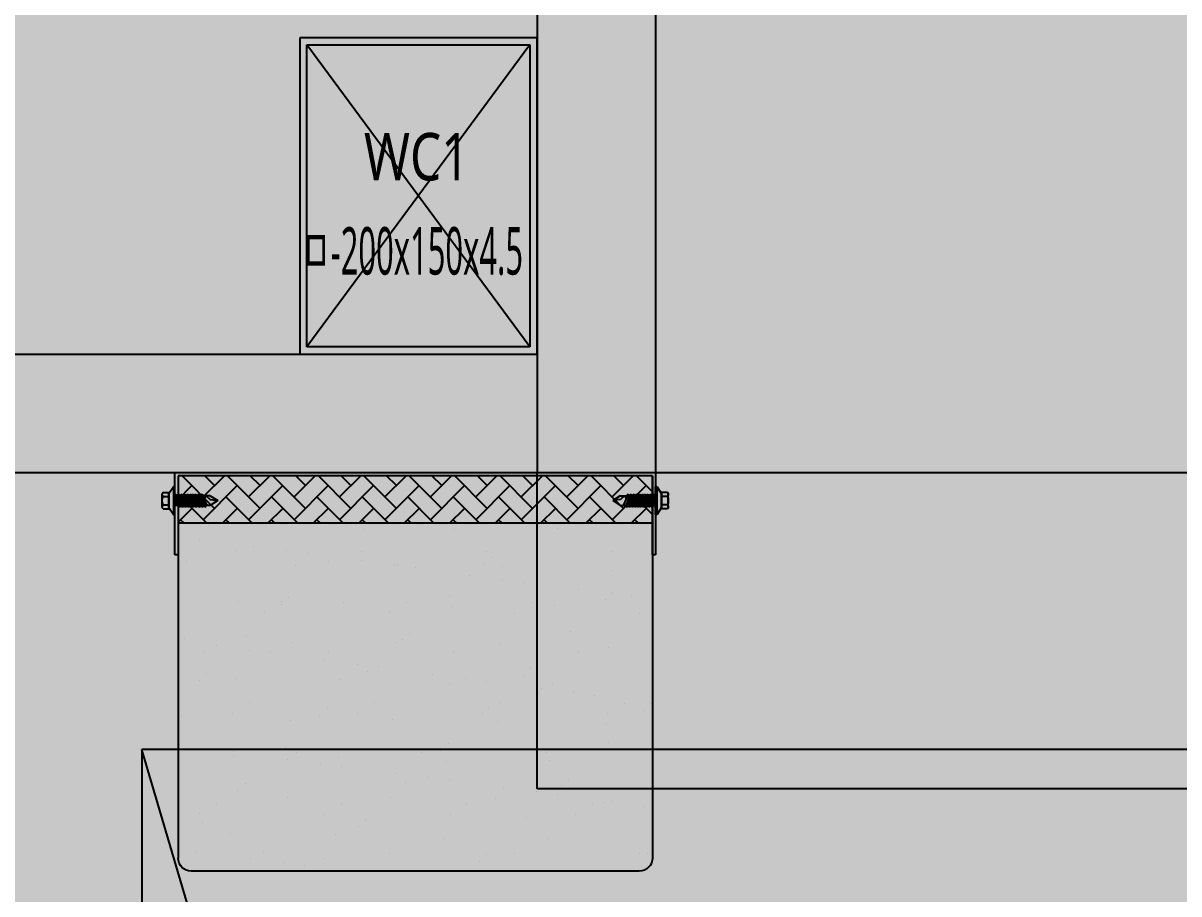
# Model space of a CAD drawing. Header units: millimetres. Extents: x -26983 to 60590, y 825 to 42375.
# Drawn here: x 58255.1 to 58269.4, y 17682.86 to 17693.63 of the extents above; entities that cross this region are included whole.
import ezdxf
from ezdxf.enums import TextEntityAlignment as Align

# ---------------------------------------------------------------- set-up
doc = ezdxf.new("R2010")
doc.units = ezdxf.units.MM
doc.header["$LTSCALE"] = 100
doc.header["$MEASUREMENT"] = 0
doc.header["$PDSIZE"] = -10
doc.layers.get('0').update_dxf_attribs({"linetype": 'CONTINUOUS'})
doc.layers.get('Defpoints').update_dxf_attribs({"color": 171, "linetype": 'CONTINUOUS'})
for name, color, linetype in [('254', 254, 'CONTINUOUS'), ('ELE7 (0.07)', 8, 'CONTINUOUS'), ('ELE9', 9, 'CONTINUOUS'), ('FIN(패널-T75 글라스울)', 6, 'CONTINUOUS'), ('h COLUMN', 252, 'CONTINUOUS'), ('OVERHEAD DOOR - ELE', 9, 'CONTINUOUS'), ('OVERHEAD DOOR - ETC', 252, 'CONTINUOUS'), ('WC', 2, 'CONTINUOUS'), ('주차-화물', 251, 'CONTINUOUS')]:
    doc.layers.add(name, color=color, linetype=linetype)
doc.styles.add('TE', font='malgun_0.ttf')

# ---------------------------------------------------------------- blocks, each defined once
blk = doc.blocks.new('*U206')
at = {"color": 0, "linetype": 'ByBlock'}
for p, q in [((100, 75), (-100, 75)), ((-100, 75), (-100, -75)), ((100, -75), (100, 75)), ((-95.5, 70.5), (95.5, 70.5)), ((-95.5, -70.5), (-95.5, 70.5)), ((95.5, 70.5), (95.5, -70.5)), ((95.5, -70.5), (-95.5, -70.5)), ((-100, -75), (100, -75))]:
    blk.add_line(p, q, dxfattribs=at)
at = {"layer": 'Defpoints'}
blk.add_point((0, 0), dxfattribs=at)
blk = doc.blocks.new('WC1')
at = {"layer": 'h COLUMN', "ltscale": 0.1}
for p, q in [((70.5, -95.5), (-70.5, 95.5)), ((70.5, 95.5), (-70.5, -95.5))]:
    blk.add_line(p, q, dxfattribs=at)
at = {"layer": 'h COLUMN', "ltscale": 0.1, "rotation": 90}
blk.add_blockref('*U206', (0, 0), dxfattribs=at)
at = {"layer": 'Defpoints', "style": 'TE'}
for s, width, p in [('WC1', 0.8, (-34.44, 24.8)), ('ㅁ-200x150x4.5', 0.5, (-74.29, -34.76))]:
    blk.add_text(s, height=30, dxfattribs=dict(at, width=width)).set_placement(p, align=Align.MIDDLE_LEFT)
blk = doc.blocks.new('지하2층 WC1 2 배치')
at = {"layer": 'WC'}
blk.add_blockref('WC1', (138500, -77700), dxfattribs=at)
blk = doc.blocks.new('A$Ca9da7916')
at = {"layer": 'ELE7 (0.07)', "ltscale": 0.002}
blk.add_line((227, 875), (227, 3325), dxfattribs=at)
at = {"layer": 'FIN(패널-T75 글라스울)'}
for p, q in [((702, 950), (227, 950)), ((227, 0), (227, 950)), ((702, 875), (227, 875)), ((302, 0), (302, 875))]:
    blk.add_line(p, q, dxfattribs=at)
at = {"layer": 'OVERHEAD DOOR - ELE', "ltscale": 0.002}
for p, q in [((27, 3325), (27, 875)), ((27, 875), (227, 875))]:
    blk.add_line(p, q, dxfattribs=at)
at = {"layer": 'OVERHEAD DOOR - ETC'}
for p, q in [((205.23, 958), (213.37, 958)), ((205, 953.8), (200.3, 950.8)), ((218.3, 950.8), (200.3, 950.8)), ((200.3, 950.8), (200.3, 950)), ((200.3, 950.8), (218.3, 950.8)), ((204.05, 957.5), (204.05, 953.8)), ((204.05, 953.8), (214.55, 953.8)), ((213.6, 953.8), (205, 953.8)), ((206.59, 957.5), (206.59, 953.8)), ((212.02, 957.5), (212.02, 953.8)), ((218.3, 950.8), (213.6, 953.8)), ((214.55, 957.5), (214.55, 953.8)), ((218.3, 950), (218.3, 950.8)), ((225, 948), (-16.67, 948)), ((195, 948), (195, 648)), ((195, 948), (225, 948)), ((200.3, 950), (218.3, 950)), ((205.15, 947.6), (211.06, 950)), ((205.15, 945.77), (213.45, 949.18)), ((205.15, 945.77), (213.45, 949.18)), ((205.15, 947.6), (206.15, 948.4)), ((206.15, 947.2), (205.15, 947.6)), ((205.15, 947.6), (206.15, 946.8)), ((206.15, 947.6), (205.15, 947.6)), ((205.15, 943.93), (213.45, 947.35)), ((205.15, 943.93), (213.45, 947.35)), ((205.15, 945.77), (206.15, 946.57)), ((206.15, 945.37), (205.15, 945.77)), ((205.15, 945.77), (206.15, 944.96)), ((206.15, 945.77), (205.15, 945.77)), ((205.15, 942.1), (213.45, 945.52)), ((205.15, 942.1), (213.45, 945.52)), ((205.15, 943.93), (206.15, 944.74)), ((206.15, 943.53), (205.15, 943.93)), ((205.15, 943.93), (206.15, 943.13)), ((206.15, 943.93), (205.15, 943.93)), ((205.15, 940.27), (213.45, 943.69)), ((205.15, 940.27), (213.45, 943.69)), ((206.15, 948.4), (206.15, 950)), ((211.94, 950), (206.15, 947.6)), ((206.15, 948.4), (210, 950)), ((206.15, 946.57), (212.45, 949.18)), ((212.45, 948.38), (206.15, 945.77)), ((206.15, 946.57), (206.15, 947.6)), ((206.15, 944.74), (212.45, 947.35)), ((212.45, 946.55), (206.15, 943.93)), ((206.15, 944.74), (206.15, 945.77)), ((206.15, 942.91), (212.45, 945.52)), ((212.45, 944.71), (206.15, 942.1)), ((206.15, 942.91), (206.15, 943.93)), ((206.15, 941.07), (212.45, 943.69)), ((212.45, 949.18), (212.45, 950)), ((213.45, 949.18), (212.45, 949.99)), ((212.45, 949.59), (213.45, 949.18)), ((213.45, 949.18), (212.45, 948.38)), ((212.45, 949.18), (213.45, 949.18)), ((212.45, 947.35), (212.45, 948.38)), ((213.45, 947.35), (212.45, 948.16)), ((212.45, 947.75), (213.45, 947.35)), ((213.45, 947.35), (212.45, 946.55)), ((212.45, 947.35), (213.45, 947.35)), ((212.45, 945.52), (212.45, 946.55)), ((213.45, 945.52), (212.45, 946.32)), ((212.45, 945.92), (213.45, 945.52)), ((213.45, 945.52), (212.45, 944.71)), ((212.45, 945.52), (213.45, 945.52)), ((212.45, 943.69), (212.45, 944.71)), ((213.45, 943.69), (212.45, 944.49)), ((212.45, 944.09), (213.45, 943.69)), ((213.45, 943.69), (212.45, 942.88)), ((212.45, 943.69), (213.45, 943.69)), ((225, 948), (225, 648)), ((-25, 939.67), (-25, 656.33)), ((205.15, 942.1), (206.15, 942.91)), ((206.15, 941.7), (205.15, 942.1)), ((205.15, 942.1), (206.15, 941.3)), ((206.15, 942.1), (205.15, 942.1)), ((205.15, 938.44), (213.45, 941.85)), ((205.15, 938.44), (213.45, 941.85)), ((205.15, 940.27), (206.15, 941.07)), ((206.15, 939.87), (205.15, 940.27)), ((205.15, 940.27), (206.15, 939.46)), ((206.15, 940.27), (205.15, 940.27)), ((205.15, 936.6), (213.45, 940.02)), ((205.15, 936.6), (213.45, 940.02)), ((205.15, 938.44), (206.15, 939.24)), ((206.15, 938.03), (205.15, 938.44)), ((205.15, 938.44), (206.15, 937.63)), ((206.15, 938.44), (205.15, 938.44)), ((205.15, 934.77), (213.45, 938.19)), ((205.15, 934.77), (213.45, 938.19)), ((205.15, 936.6), (206.15, 937.41)), ((206.15, 936.2), (205.15, 936.6)), ((205.15, 936.6), (206.15, 935.8)), ((206.15, 936.6), (205.15, 936.6)), ((205.15, 932.94), (213.45, 936.35)), ((205.15, 932.94), (213.45, 936.35)), ((212.45, 942.88), (206.15, 940.27)), ((206.15, 941.07), (206.15, 942.1)), ((206.15, 939.24), (212.45, 941.85)), ((212.45, 941.05), (206.15, 938.44)), ((206.15, 939.24), (206.15, 940.27)), ((206.15, 937.41), (212.45, 940.02)), ((212.45, 939.22), (206.15, 936.6)), ((206.15, 937.41), (206.15, 938.44)), ((206.15, 935.57), (212.45, 938.19)), ((212.45, 937.38), (206.15, 934.77)), ((206.15, 935.57), (206.15, 936.6)), ((206.15, 933.74), (212.45, 936.35)), ((212.45, 941.85), (212.45, 942.88)), ((213.45, 941.85), (212.45, 942.66)), ((212.45, 942.25), (213.45, 941.85)), ((213.45, 941.85), (212.45, 941.05)), ((212.45, 941.85), (213.45, 941.85)), ((212.45, 940.02), (212.45, 941.05)), ((213.45, 940.02), (212.45, 940.82)), ((212.45, 940.42), (213.45, 940.02)), ((213.45, 940.02), (212.45, 939.22)), ((212.45, 940.02), (213.45, 940.02)), ((212.45, 938.19), (212.45, 939.22)), ((213.45, 938.19), (212.45, 938.99)), ((212.45, 938.59), (213.45, 938.19)), ((213.45, 938.19), (212.45, 937.38)), ((212.45, 938.19), (213.45, 938.19)), ((212.45, 936.35), (212.45, 937.38)), ((213.45, 936.35), (212.45, 937.16)), ((212.45, 936.76), (213.45, 936.35)), ((213.45, 936.35), (212.45, 935.55)), ((212.45, 936.35), (213.45, 936.35)), ((205.15, 934.77), (206.15, 935.57)), ((206.15, 934.37), (205.15, 934.77)), ((205.15, 934.77), (206.15, 933.97)), ((206.15, 934.77), (205.15, 934.77)), ((205.15, 931.1), (213.45, 934.52)), ((205.15, 931.1), (213.45, 934.52)), ((205.15, 932.94), (206.15, 933.74)), ((206.15, 932.53), (205.15, 932.94)), ((205.15, 932.94), (206.15, 932.13)), ((206.15, 932.94), (205.15, 932.94)), ((205.15, 931.1), (206.15, 931.91)), ((206.15, 930.7), (205.15, 931.1)), ((205.15, 931.1), (206.15, 930.3)), ((206.15, 931.1), (205.15, 931.1)), ((212.45, 935.55), (206.15, 932.94)), ((206.15, 933.74), (206.15, 934.77)), ((206.15, 931.91), (212.45, 934.52)), ((212.45, 933.72), (206.15, 931.1)), ((206.15, 931.91), (206.15, 932.94)), ((206.15, 929.67), (210.44, 931.48)), ((206.15, 927.63), (206.15, 931.1)), ((212.45, 930.31), (210.04, 927.8)), ((210.44, 931.48), (212.45, 930.31)), ((210.45, 931.45), (213.45, 932.69)), ((210.45, 931.45), (213.45, 932.69)), ((210.45, 931.45), (211.45, 932.25)), ((211.45, 931.45), (210.45, 931.45)), ((211.45, 932.25), (212.45, 932.69)), ((212.45, 931.88), (211.45, 931.45)), ((212.45, 934.52), (212.45, 935.55)), ((213.45, 934.52), (212.45, 935.33)), ((212.45, 934.92), (213.45, 934.52)), ((213.45, 934.52), (212.45, 933.72)), ((212.45, 934.52), (213.45, 934.52)), ((212.45, 932.69), (212.45, 933.72)), ((213.45, 932.69), (212.45, 933.49)), ((212.45, 933.09), (213.45, 932.69)), ((213.45, 932.69), (212.45, 931.88)), ((212.45, 932.69), (213.45, 932.69)), ((212.45, 927.63), (212.45, 931.88)), ((209.3, 922.83), (206.15, 927.63)), ((210.04, 927.8), (209.3, 922.83)), ((212.45, 927.63), (209.3, 922.83)), ((209.3, 673.17), (206.15, 668.37)), ((212.45, 668.37), (209.3, 673.17)), ((210.04, 668.2), (209.3, 673.17)), ((205.15, 664.9), (206.15, 665.7)), ((206.15, 665.3), (205.15, 664.9)), ((206.15, 668.37), (206.15, 664.9)), ((206.15, 666.33), (210.44, 664.52)), ((212.45, 665.7), (210.04, 668.2)), ((210.44, 664.52), (212.45, 665.7)), ((212.45, 668.37), (212.45, 664.12)), ((205.15, 664.9), (213.45, 661.48)), ((205.15, 664.9), (213.45, 661.48)), ((206.15, 664.9), (205.15, 664.9)), ((205.15, 664.9), (206.15, 664.09)), ((205.15, 663.06), (206.15, 663.87)), ((206.15, 663.47), (205.15, 663.06)), ((205.15, 663.06), (213.45, 659.65)), ((205.15, 663.06), (213.45, 659.65)), ((206.15, 663.06), (205.15, 663.06)), ((205.15, 663.06), (206.15, 662.26)), ((205.15, 661.23), (206.15, 662.04)), ((206.15, 661.63), (205.15, 661.23)), ((205.15, 661.23), (213.45, 657.81)), ((205.15, 661.23), (213.45, 657.81)), ((206.15, 661.23), (205.15, 661.23)), ((205.15, 661.23), (206.15, 660.43)), ((205.15, 659.4), (206.15, 660.2)), ((206.15, 659.8), (205.15, 659.4)), ((205.15, 659.4), (213.45, 655.98)), ((205.15, 659.4), (213.45, 655.98)), ((206.15, 659.4), (205.15, 659.4)), ((205.15, 659.4), (206.15, 658.59)), ((205.15, 657.57), (206.15, 658.37)), ((206.15, 657.97), (205.15, 657.57)), ((212.45, 662.28), (206.15, 664.9)), ((206.15, 664.09), (206.15, 663.06)), ((206.15, 664.09), (212.45, 661.48)), ((212.45, 660.45), (206.15, 663.06)), ((206.15, 662.26), (206.15, 661.23)), ((206.15, 662.26), (212.45, 659.65)), ((212.45, 658.62), (206.15, 661.23)), ((206.15, 660.43), (206.15, 659.4)), ((206.15, 660.43), (212.45, 657.81)), ((212.45, 656.78), (206.15, 659.4)), ((206.15, 658.59), (206.15, 657.57)), ((206.15, 658.59), (212.45, 655.98)), ((210.45, 664.55), (213.45, 663.31)), ((210.45, 664.55), (213.45, 663.31)), ((211.45, 664.55), (210.45, 664.55)), ((210.45, 664.55), (211.45, 663.75)), ((212.45, 664.12), (211.45, 664.55)), ((211.45, 663.75), (212.45, 663.31)), ((213.45, 663.31), (212.45, 664.12)), ((212.45, 663.31), (212.45, 662.28)), ((212.45, 663.31), (213.45, 663.31)), ((212.45, 662.91), (213.45, 663.31)), ((213.45, 663.31), (212.45, 662.51)), ((213.45, 661.48), (212.45, 662.28)), ((212.45, 661.48), (212.45, 660.45)), ((212.45, 661.08), (213.45, 661.48)), ((213.45, 661.48), (212.45, 660.68)), ((212.45, 661.48), (213.45, 661.48)), ((213.45, 659.65), (212.45, 660.45)), ((212.45, 659.65), (212.45, 658.62)), ((212.45, 659.24), (213.45, 659.65)), ((213.45, 659.65), (212.45, 658.84)), ((212.45, 659.65), (213.45, 659.65)), ((213.45, 657.81), (212.45, 658.62)), ((205.15, 657.57), (213.45, 654.15)), ((205.15, 657.57), (213.45, 654.15)), ((206.15, 657.57), (205.15, 657.57)), ((205.15, 657.57), (206.15, 656.76)), ((205.15, 655.73), (206.15, 656.54)), ((206.15, 656.13), (205.15, 655.73)), ((205.15, 655.73), (213.45, 652.31)), ((205.15, 655.73), (213.45, 652.31)), ((206.15, 655.73), (205.15, 655.73)), ((205.15, 655.73), (206.15, 654.93)), ((205.15, 653.9), (206.15, 654.7)), ((206.15, 654.3), (205.15, 653.9)), ((205.15, 653.9), (213.45, 650.48)), ((205.15, 653.9), (213.45, 650.48)), ((206.15, 653.9), (205.15, 653.9)), ((205.15, 653.9), (206.15, 653.1)), ((205.15, 652.07), (206.15, 652.87)), ((206.15, 652.47), (205.15, 652.07)), ((205.15, 652.07), (213.45, 648.65)), ((205.15, 652.07), (213.45, 648.65)), ((206.15, 652.07), (205.15, 652.07)), ((205.15, 652.07), (206.15, 651.26)), ((205.15, 650.23), (206.15, 651.04)), ((206.15, 650.64), (205.15, 650.23)), ((212.45, 654.95), (206.15, 657.57)), ((206.15, 656.76), (206.15, 655.73)), ((206.15, 656.76), (212.45, 654.15)), ((212.45, 653.12), (206.15, 655.73)), ((206.15, 654.93), (206.15, 653.9)), ((206.15, 654.93), (212.45, 652.31)), ((212.45, 651.29), (206.15, 653.9)), ((206.15, 653.1), (206.15, 652.07)), ((206.15, 653.1), (212.45, 650.48)), ((212.45, 649.45), (206.15, 652.07)), ((206.15, 651.26), (206.15, 650.23)), ((206.15, 651.26), (212.45, 648.65)), ((212.45, 657.81), (212.45, 656.78)), ((212.45, 657.81), (213.45, 657.81)), ((212.45, 657.41), (213.45, 657.81)), ((213.45, 657.81), (212.45, 657.01)), ((213.45, 655.98), (212.45, 656.78)), ((212.45, 655.98), (212.45, 654.95)), ((212.45, 655.58), (213.45, 655.98)), ((213.45, 655.98), (212.45, 655.18)), ((212.45, 655.98), (213.45, 655.98)), ((213.45, 654.15), (212.45, 654.95)), ((212.45, 654.15), (212.45, 653.12)), ((212.45, 653.75), (213.45, 654.15)), ((213.45, 654.15), (212.45, 653.34)), ((212.45, 654.15), (213.45, 654.15)), ((213.45, 652.31), (212.45, 653.12)), ((212.45, 652.31), (212.45, 651.29)), ((212.45, 651.91), (213.45, 652.31)), ((213.45, 652.31), (212.45, 651.51)), ((212.45, 652.31), (213.45, 652.31)), ((213.45, 650.48), (212.45, 651.29)), ((225, 648), (-16.67, 648)), ((225, 648), (195, 648)), ((200.3, 645.2), (200.3, 646)), ((200.3, 646), (218.3, 646)), ((218.3, 645.2), (200.3, 645.2)), ((205, 642.2), (200.3, 645.2)), ((200.3, 645.2), (218.3, 645.2)), ((205.15, 650.23), (213.45, 646.82)), ((205.15, 650.23), (213.45, 646.82)), ((206.15, 650.23), (205.15, 650.23)), ((205.15, 650.23), (206.15, 649.43)), ((205.15, 648.4), (206.15, 649.2)), ((206.15, 648.8), (205.15, 648.4)), ((205.15, 648.4), (211.06, 646)), ((206.15, 648.4), (205.15, 648.4)), ((205.15, 648.4), (206.15, 647.6)), ((212.45, 647.62), (206.15, 650.23)), ((206.15, 649.43), (206.15, 648.4)), ((206.15, 649.43), (212.45, 646.82)), ((211.94, 646), (206.15, 648.4)), ((206.15, 647.6), (206.15, 646)), ((206.15, 647.6), (210, 646)), ((212.45, 650.48), (212.45, 649.45)), ((212.45, 650.08), (213.45, 650.48)), ((213.45, 650.48), (212.45, 649.68)), ((212.45, 650.48), (213.45, 650.48)), ((213.45, 648.65), (212.45, 649.45)), ((212.45, 648.65), (212.45, 647.62)), ((212.45, 648.25), (213.45, 648.65)), ((213.45, 648.65), (212.45, 647.84)), ((212.45, 648.65), (213.45, 648.65)), ((213.45, 646.82), (212.45, 647.62)), ((212.45, 646.82), (212.45, 646)), ((212.45, 646.41), (213.45, 646.82)), ((213.45, 646.82), (212.45, 646.01)), ((212.45, 646.82), (213.45, 646.82)), ((218.3, 645.2), (213.6, 642.2)), ((218.3, 646), (218.3, 645.2)), ((204.05, 642.2), (214.55, 642.2)), ((204.05, 638.5), (204.05, 642.2)), ((213.6, 642.2), (205, 642.2)), ((205.23, 638), (213.37, 638)), ((206.59, 638.5), (206.59, 642.2)), ((212.02, 638.5), (212.02, 642.2)), ((214.55, 638.5), (214.55, 642.2))]:
    blk.add_line(p, q, dxfattribs=at)
at = {"layer": 'OVERHEAD DOOR - ETC', "ltscale": 0.002}
for p, q in [((-13.58, 944.68), (-13.58, 944.68)), ((-4.98, 947.86), (-4.98, 947.86)), ((16.17, 943.11), (16.17, 943.11)), ((80.95, 947.16), (80.95, 947.16)), ((81.57, 945.88), (81.57, 945.88)), ((227, 950), (175, 950)), ((175, 950), (175, 948)), ((175, 948), (225, 948)), ((195, 934.62), (204.44, 944.06)), ((197.26, 922.51), (218.81, 944.06)), ((200.5, 948), (211.63, 936.88)), ((214.87, 948), (225, 937.87)), ((225, 948), (225, 648)), ((227, 646), (227, 950)), ((-13.87, 939.58), (-13.87, 939.58)), ((76.66, 942.48), (76.66, 942.48)), ((138.05, 940.07), (138.05, 940.07)), ((195, 939.14), (197.26, 936.88)), ((211.63, 922.51), (225, 935.88)), ((81.27, 930.27), (81.27, 930.27)), ((148.79, 934.8), (148.79, 934.8)), ((204.44, 929.69), (225, 909.14)), ((218.81, 929.69), (225, 923.5)), ((18.89, 922.46), (18.89, 922.46)), ((150.53, 921.58), (150.53, 921.58)), ((150.95, 922.87), (150.95, 922.87)), ((165.35, 922.03), (165.35, 922.03)), ((177.09, 922.03), (177.09, 922.03)), ((195, 924.77), (211.63, 908.14)), ((18.53, 917.23), (18.53, 917.23)), ((56.41, 920.38), (56.41, 920.38)), ((67.47, 918.83), (67.47, 918.83)), ((74.44, 919.56), (74.44, 919.56)), ((116.41, 920.43), (116.41, 920.43)), ((146.66, 918.18), (146.66, 918.18)), ((195, 905.88), (204.44, 915.32)), ((197.26, 893.77), (218.81, 915.32)), ((17.66, 909.76), (17.66, 909.76)), ((86.11, 911.38), (86.11, 911.38)), ((195, 910.4), (197.26, 908.14)), ((211.63, 893.77), (225, 907.14)), ((113.48, 901.51), (113.48, 901.51)), ((153.25, 900.93), (153.25, 900.93)), ((204.44, 900.95), (225, 880.4)), ((218.81, 900.95), (225, 894.77)), ((10.84, 899.05), (10.84, 899.05)), ((33.25, 895.1), (33.25, 895.1)), ((87.85, 898.16), (87.85, 898.16)), ((126.41, 896.09), (126.41, 896.09)), ((195, 896.03), (211.63, 879.4)), ((23.43, 887.96), (23.43, 887.96)), ((28.96, 890.42), (28.96, 890.42)), ((93.76, 884.57), (93.76, 884.57)), ((142.7, 886.17), (142.7, 886.17)), ((191.64, 887.77), (191.64, 887.77)), ((195, 877.14), (204.44, 886.59)), ((197.26, 865.03), (218.81, 886.59)), ((-4.13, 881.37), (-4.13, 881.37)), ((44.81, 882.97), (44.81, 882.97)), ((49.88, 881), (49.88, 881)), ((90.57, 877.51), (90.57, 877.51)), ((195, 881.66), (197.26, 879.4)), ((211.63, 865.03), (225, 878.41)), ((25.17, 874.74), (25.17, 874.74)), ((103.25, 870.8), (103.25, 870.8)), ((145.01, 871.68), (145.01, 871.68)), ((204.44, 872.22), (225, 851.66)), ((218.81, 872.22), (225, 866.03)), ((8.71, 868.32), (8.71, 868.32)), ((98.96, 866.12), (98.96, 866.12)), ((157.79, 866.43), (157.79, 866.43)), ((195, 867.29), (211.63, 850.67)), ((-13.73, 860.49), (-13.73, 860.49)), ((138.19, 860.97), (138.19, 860.97)), ((195, 848.41), (204.44, 857.85)), ((197.26, 836.3), (218.81, 857.85)), ((21, 848.62), (21, 848.62)), ((27.89, 854.09), (27.89, 854.09)), ((69.94, 850.22), (69.94, 850.22)), ((81.41, 851.17), (81.41, 851.17)), ((118.88, 851.82), (118.88, 851.82)), ((159.53, 853.21), (159.53, 853.21)), ((167.82, 853.42), (167.82, 853.42)), ((195, 852.92), (197.26, 850.67)), ((211.63, 836.3), (225, 849.67)), ((-14.46, 843.04), (-14.46, 843.04)), ((78.71, 844.03), (78.71, 844.03)), ((95.11, 843.01), (95.11, 843.01)), ((168.95, 841.83), (168.95, 841.83)), ((173.24, 846.51), (173.24, 846.51)), ((177.23, 842.93), (177.23, 842.93)), ((204.44, 843.48), (225, 822.92)), ((218.81, 843.48), (225, 837.29)), ((-18.75, 838.36), (-18.75, 838.36)), ((74.59, 840.46), (74.59, 840.46)), ((195, 838.56), (211.63, 821.93)), ((17.81, 830.66), (17.81, 830.66)), ((96.85, 829.79), (96.85, 829.79)), ((162.25, 832.56), (162.25, 832.56)), ((195, 819.67), (204.44, 829.11)), ((197.26, 807.56), (218.81, 829.11)), ((10.98, 819.95), (10.98, 819.95)), ((32.43, 819.59), (32.43, 819.59)), ((55.54, 818.74), (55.54, 818.74)), ((93.44, 819.59), (93.44, 819.59)), ((113.63, 822.41), (113.63, 822.41)), ((142.39, 821.19), (142.39, 821.19)), ((148.71, 819.73), (148.71, 819.73)), ((191.33, 822.79), (191.33, 822.79)), ((195, 824.19), (197.26, 821.93)), ((211.63, 807.56), (225, 820.93)), ((-4.44, 816.39), (-4.44, 816.39)), ((44.5, 817.99), (44.5, 817.99)), ((51.25, 814.06), (51.25, 814.06)), ((204.44, 814.74), (225, 794.19)), ((218.81, 814.74), (225, 808.56)), ((34.17, 806.37), (34.17, 806.37)), ((99.57, 809.14), (99.57, 809.14)), ((195, 809.82), (211.63, 793.19)), ((50.02, 801.9), (50.02, 801.9)), ((166.79, 798.06), (166.79, 798.06)), ((195, 790.93), (204.44, 800.38)), ((197.26, 778.82), (218.81, 800.38)), ((31, 791.96), (31, 791.96)), ((121.25, 789.77), (121.25, 789.77)), ((125.54, 794.45), (125.54, 794.45)), ((145.16, 792.59), (145.16, 792.59)), ((195, 795.45), (197.26, 793.19)), ((211.63, 778.82), (225, 792.2)), ((21.85, 782.14), (21.85, 782.14)), ((36.89, 785.72), (36.89, 785.72)), ((70.79, 783.74), (70.79, 783.74)), ((119.73, 785.34), (119.73, 785.34)), ((168.53, 784.84), (168.53, 784.84)), ((168.67, 786.94), (168.67, 786.94)), ((204.44, 786.01), (225, 765.45)), ((218.81, 786.01), (225, 779.82)), ((-13.58, 781.39), (-13.58, 781.39)), ((138.33, 781.87), (138.33, 781.87)), ((195, 781.08), (211.63, 764.45)), ((81.55, 772.07), (81.55, 772.07)), ((101, 767.67), (101, 767.67)), ((104.11, 774.64), (104.11, 774.64)), ((195, 762.2), (204.44, 771.64)), ((197.26, 750.09), (218.81, 771.64)), ((3.55, 762), (3.55, 762)), ((7.84, 766.68), (7.84, 766.68)), ((74.73, 761.36), (74.73, 761.36)), ((105.85, 761.42), (105.85, 761.42)), ((171.25, 764.19), (171.25, 764.19)), ((177.37, 763.83), (177.37, 763.83)), ((191.25, 765.47), (191.25, 765.47)), ((195, 766.71), (197.26, 764.45)), ((211.63, 750.09), (225, 763.46)), ((193.8, 754.19), (193.8, 754.19)), ((204.44, 757.27), (225, 736.71)), ((218.81, 757.27), (225, 751.08)), ((-1.97, 747.79), (-1.97, 747.79)), ((17.95, 751.56), (17.95, 751.56)), ((41.43, 751.22), (41.43, 751.22)), ((46.97, 749.39), (46.97, 749.39)), ((95.92, 750.99), (95.92, 750.99)), ((144.86, 752.59), (144.86, 752.59)), ((195, 752.35), (211.63, 735.72)), ((-16.7, 739.9), (-16.7, 739.9)), ((11.13, 740.85), (11.13, 740.85)), ((77.83, 742.39), (77.83, 742.39)), ((108.57, 740.77), (108.57, 740.77)), ((113.77, 743.31), (113.77, 743.31)), ((171, 743.37), (171, 743.37)), ((195, 733.46), (204.44, 742.9)), ((197.26, 721.35), (218.81, 742.9)), ((43.17, 738), (43.17, 738)), ((73.54, 737.71), (73.54, 737.71)), ((195, 737.98), (197.26, 735.72)), ((211.63, 721.35), (225, 734.72)), ((-21.25, 727.8), (-21.25, 727.8)), ((175.79, 729.69), (175.79, 729.69)), ((204.44, 728.53), (225, 707.98)), ((218.81, 728.53), (225, 722.35)), ((21.54, 717.16), (21.54, 717.16)), ((45.89, 717.35), (45.89, 717.35)), ((50.16, 722.8), (50.16, 722.8)), ((70.48, 718.76), (70.48, 718.76)), ((119.42, 720.36), (119.42, 720.36)), ((147.83, 718.09), (147.83, 718.09)), ((168.36, 721.96), (168.36, 721.96)), ((177.53, 716.47), (177.53, 716.47)), ((195, 723.61), (211.63, 706.98)), ((-19.51, 714.58), (-19.51, 714.58)), ((53.3, 715.61), (53.3, 715.61)), ((143.54, 713.41), (143.54, 713.41)), ((145.3, 713.49), (145.3, 713.49)), ((195, 704.72), (204.44, 714.17)), ((195, 709.24), (197.26, 706.98)), ((197.26, 692.61), (218.81, 714.17)), ((-13.44, 702.29), (-13.44, 702.29)), ((113.11, 706.27), (113.11, 706.27)), ((138.48, 702.77), (138.48, 702.77)), ((211.63, 692.61), (225, 705.98)), ((180.25, 695.82), (180.25, 695.82)), ((195, 694.87), (211.63, 678.24)), ((204.44, 699.8), (225, 679.24)), ((218.81, 699.8), (225, 693.61)), ((-16.79, 693.93), (-16.79, 693.93)), ((30.13, 690.33), (30.13, 690.33)), ((81.7, 692.97), (81.7, 692.97)), ((114.85, 693.05), (114.85, 693.05)), ((123.29, 691.31), (123.29, 691.31)), ((194.65, 687.71), (194.65, 687.71)), ((-1.12, 681.31), (-1.12, 681.31)), ((25.84, 685.65), (25.84, 685.65)), ((47.82, 682.91), (47.82, 682.91)), ((50.43, 682.85), (50.43, 682.85)), ((74.87, 682.26), (74.87, 682.26)), ((96.76, 684.51), (96.76, 684.51)), ((145.71, 686.11), (145.71, 686.11)), ((177.52, 684.73), (177.52, 684.73)), ((195, 675.98), (204.44, 685.43)), ((195, 680.5), (197.26, 678.24)), ((197.26, 663.88), (218.81, 685.43)), ((211.63, 663.88), (225, 677.25)), ((18.09, 672.46), (18.09, 672.46)), ((52.17, 669.63), (52.17, 669.63)), ((100.13, 666.03), (100.13, 666.03)), ((117.57, 672.4), (117.57, 672.4)), ((193.29, 667.02), (193.29, 667.02)), ((195, 666.14), (211.63, 649.51)), ((204.44, 671.06), (225, 650.5)), ((218.81, 671.06), (225, 664.87)), ((-12.25, 659.43), (-12.25, 659.43)), ((5.59, 663.55), (5.59, 663.55)), ((11.27, 661.75), (11.27, 661.75)), ((95.84, 661.35), (95.84, 661.35)), ((113.91, 664.21), (113.91, 664.21)), ((184.8, 661.32), (184.8, 661.32)), ((121.89, 651.76), (121.89, 651.76)), ((170.83, 653.36), (170.83, 653.36)), ((195, 651.77), (197.26, 649.51)), ((195.75, 648), (204.44, 656.69)), ((210.12, 648), (218.81, 656.69)), ((24.01, 648.56), (24.01, 648.56)), ((54.89, 648.98), (54.89, 648.98)), ((72.95, 650.16), (72.95, 650.16)), ((175, 648), (175, 646)), ((225, 648), (175, 648)), ((175, 646), (227, 646)), ((186.54, 648.1), (186.54, 648.1)), ((224.49, 648), (225, 648.51))]:
    blk.add_line(p, q, dxfattribs=at)
at = {"layer": 'OVERHEAD DOOR - ETC'}
for centre, radius, start, end in [((205.32, 956.14), 1.86, 46.9662, 133.0338), ((209.3, 950.39), 7.61, 69.11949, 110.88051), ((213.29, 956.14), 1.86, 46.9662, 133.0338), ((-16.67, 939.67), 8.33, 90, 180), ((-16.67, 656.33), 8.33, 180, 270), ((205.32, 639.86), 1.86, 226.9662, 313.0338), ((209.3, 645.61), 7.61, 249.11949, 290.88051), ((213.29, 639.86), 1.86, 226.9662, 313.0338)]:
    blk.add_arc(centre, radius, start, end, dxfattribs=at)
blk = doc.blocks.new('A$C9dd89177')
at = {"layer": '주차-화물', "ltscale": 0.1}
blk.add_lwpolyline([(-0.01, 0), (10999.99, 0), (10999.99, 3250), (-0.01, 3250), (-0.01, 0), (10999.99, 3250)], dxfattribs=at)
blk = doc.blocks.new('B2FF')
at = {"layer": 'ELE9', "color": 253, "ltscale": 0.1, "xscale": -1, "rotation": 270}
blk.add_blockref('A$Ca9da7916', (37262924.72, 564844.34), dxfattribs=at)
at = {"layer": 'ELE9', "color": 253}
blk.add_blockref('지하2층 WC1 2 배치', (37125224.72, 642946.34), dxfattribs=at)
at = {"layer": 'ELE9', "color": 253, "ltscale": 0.1, "rotation": 90.00000000000001}
blk.add_blockref('A$C9dd89177', (37266799.72, 553896.35), dxfattribs=at)

msp = doc.modelspace()

# ---------------------------------------------------------------- hatches: boundary and pattern name
at = {"layer": '254', "ltscale": 10000}
h = msp.add_hatch(color=256, dxfattribs=at)
h.dxf.hatch_style = 1
edge = h.paths.add_edge_path()
edge.add_arc((58115.352, 17426.068), 50, 180, 270)
edge.add_line((58115.352, 17376.068), (58244.026, 17376.068))
edge.add_arc((58244.026, 17426.068), 50, 270, 360)
edge.add_line((58294.026, 17426.068), (58294.026, 17739.861))
edge.add_arc((58244.026, 17739.861), 50, 0, 90)
edge.add_line((58244.026, 17789.861), (58115.352, 17789.861))
edge.add_arc((58115.352, 17739.861), 50, 90, 180)
edge.add_line((58065.352, 17739.861), (58065.352, 17426.068))

# ---------------------------------------------------------------- next in the draw order: block references
at = {"xscale": 0.01956471256889679, "yscale": 0.01956471256889679, "zscale": 0.01956471256889679}
msp.add_blockref('B2FF', (-670794.073, 6632.608), dxfattribs=at)

doc.saveas('drawing.dxf')
